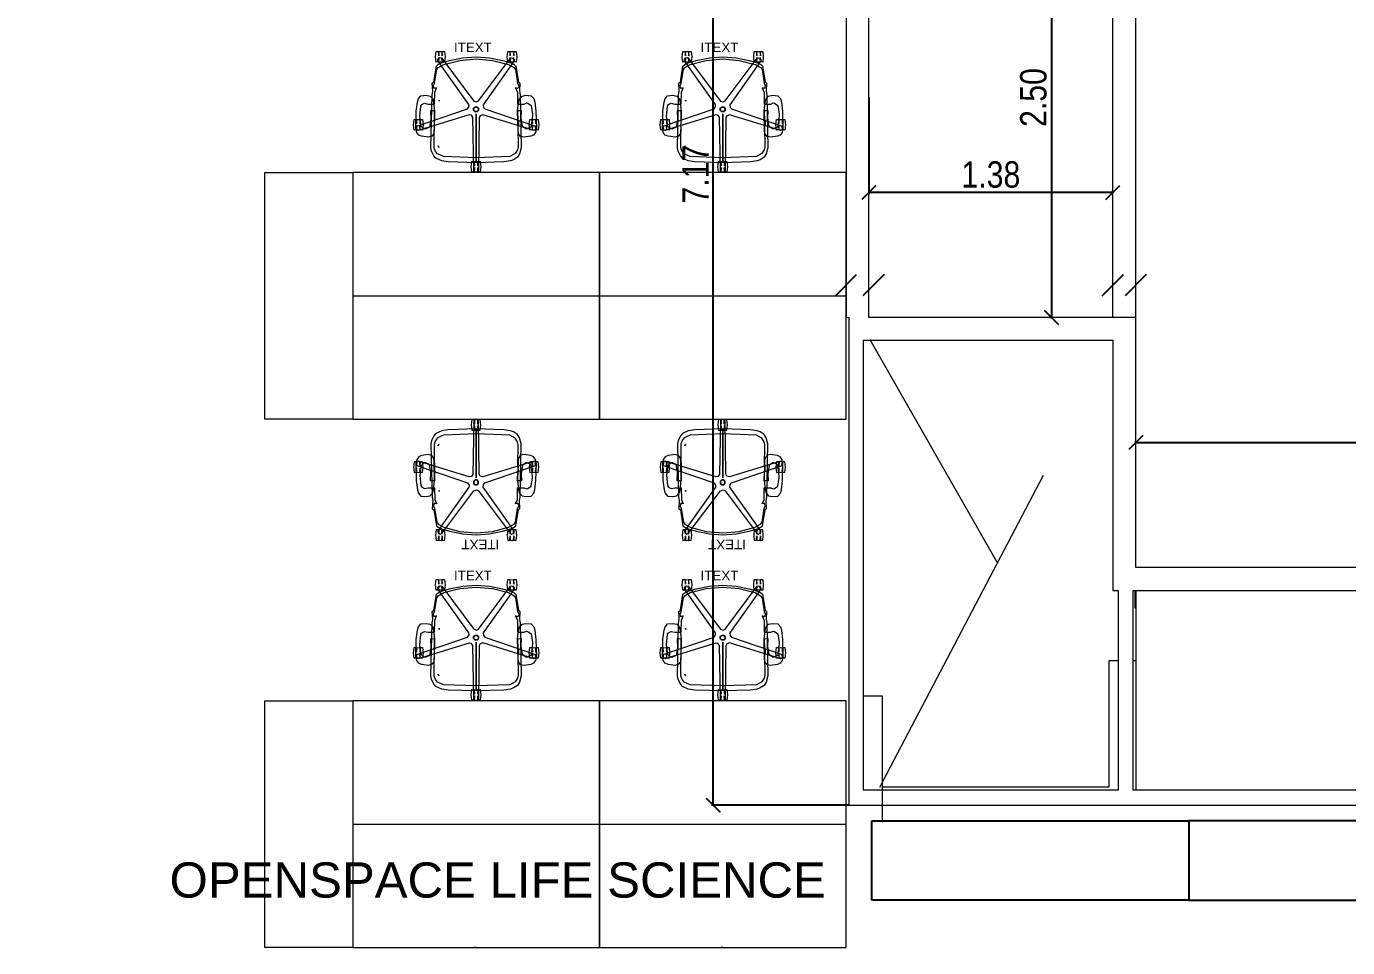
# Model space of a CAD drawing. Header units: millimetres. Extents: x 38 to 139, y 58 to 123.
# Drawn here: x 44.77 to 52.27, y 76.27 to 81.5 of the extents above; entities that cross this region are included whole.
import ezdxf

# ---------------------------------------------------------------- set-up
doc = ezdxf.new("R2010")
doc.units = ezdxf.units.MM
doc.linetypes.add('Dash', pattern=[3.5, 2, -1.5])
for name, color, linetype, lineweight in [('A-----NPP', 7, 'Continuous', 9), ('A-FLOROTM', 7, 'Continuous', 9), ('A-WALL', 7, 'Continuous', 9), ('DIMENSION', 1, 'Continuous', 25), ('mobiliario ocasa', 7, 'Continuous', 5), ('SEAT-ARMPAD', 7, 'Continuous', 0), ('SEAT-BASE', 7, 'Continuous', 0), ('SEAT-CASTER', 7, 'Continuous', 0), ('SEAT-FABRIC', 7, 'Continuous', 0), ('SEAT-FRAME', 7, 'Continuous', 0), ('SEAT-SHAFT', 7, 'Continuous', 0)]:
    doc.layers.add(name, color=color, linetype=linetype, lineweight=lineweight)
doc.layers.add('CATALOGUE-TXT', color=7, linetype='Continuous', plot=False)
for name, color, linetype in [('EQ-Móvil', 7, 'Continuous'), ('estructura', 7, 'Continuous'), ('Sectores', 3, 'Continuous')]:
    doc.layers.add(name, color=color, linetype=linetype)
doc.styles.add('ARIAL', font='arial.ttf')
doc.styles.add('ARIALNARROW', font='ARIALN.TTF')
doc.styles.add('MtXpl_Arial_Unicode_', font='ARIALUNI.ttf')
doc.dimstyles.new('C', dxfattribs={"dimscale": 1.5, "dimtxt": 0.15, "dimasz": 0.08, "dimexe": 0.01, "dimexo": 0, "dimgap": 0.025, "dimtad": 1, "dimzin": 0, "dimdsep": 46, "dimtxsty": 'ARIALNARROW', "dimblk": 'OBLIQUE', "dimcen": 0, "dimclrd": 256, "dimclre": 256, "dimclrt": 256, "dimadec": 0, "dimazin": 0, "dimtfac": 1.666667, "dimtofl": 0, "dimtmove": 0, "dimatfit": 0, "dimldrblk": 'OBLIQUE', "dimfxl": 0.1, "dimtolj": 1, "dimtzin": 0, "dimarcsym": 0})

# ---------------------------------------------------------------- blocks, each defined once
blk = doc.blocks.new('_Oblique')
at = {"layer": 'estructura', "color": 0, "lineweight": -2}
blk.add_line((-0.5, -0.5), (0.5, 0.5), dxfattribs=at)
blk = doc.blocks.new('*D73')
at = {"layer": 'Defpoints', "color": 0}
for p in [(136.763166, 77.831209), (39.523379, 68.622821), (136.763166, 63.52282)]:
    blk.add_point(p, dxfattribs=at)
at = {"layer": 'DIMENSION', "lineweight": -2}
for p, q in [((136.763166, 77.831209), (136.763166, 63.51282)), ((39.523379, 68.622821), (39.523379, 63.51282)), ((39.523379, 63.52282), (136.763166, 63.52282))]:
    blk.add_line(p, q, dxfattribs=at)
at = {"layer": 'DIMENSION', "lineweight": -2, "xscale": 0.08, "yscale": 0.08, "zscale": 0.08, "rotation": 180}
blk.add_blockref('_Oblique', (39.523379, 63.52282), dxfattribs=at)
at = {"layer": 'DIMENSION', "lineweight": -2, "xscale": 0.08, "yscale": 0.08, "zscale": 0.08}
blk.add_blockref('_Oblique', (136.763166, 63.52282), dxfattribs=at)
at = {"layer": 'DIMENSION', "insert": (88.143273, 63.624397), "char_height": 0.15, "attachment_point": 5, "style": 'ARIALNARROW'}
blk.add_mtext('\\A1;97.24', dxfattribs=at)
blk = doc.blocks.new('*D82')
at = {"layer": 'Defpoints', "color": 0}
for p in [(48.667136, 84.243709), (48.667136, 84.243709), (49.43626, 77.076209)]:
    blk.add_point(p, dxfattribs=at)
at = {"layer": 'DIMENSION', "lineweight": -2}
for p, q in [((48.667136, 84.243709), (48.657136, 84.243709)), ((48.667136, 77.076209), (48.667136, 84.243709)), ((49.43626, 77.076209), (48.657136, 77.076209))]:
    blk.add_line(p, q, dxfattribs=at)
at = {"layer": 'DIMENSION', "lineweight": -2, "xscale": 0.08, "yscale": 0.08, "zscale": 0.08}
for p, rotation in [((48.667136, 84.243709), 90), ((48.667136, 77.076209), 270)]:
    blk.add_blockref('_Oblique', p, dxfattribs=dict(at, rotation=rotation))
at = {"layer": 'DIMENSION', "insert": (48.566836, 80.659959), "char_height": 0.15, "attachment_point": 5, "rotation": 90, "style": 'ARIALNARROW'}
blk.add_mtext('\\A1;7.17', dxfattribs=at)
blk = doc.blocks.new('*D85')
at = {"layer": 'Defpoints', "color": 0}
for p in [(49.55126, 81.095159), (49.55126, 80.555598), (50.935882, 80.555598)]:
    blk.add_point(p, dxfattribs=at)
at = {"layer": 'DIMENSION', "lineweight": -2}
for p, q in [((49.55126, 81.095159), (49.55126, 80.545598)), ((50.935882, 80.555598), (49.55126, 80.555598)), ((50.935882, 80.555598), (50.935882, 80.565598))]:
    blk.add_line(p, q, dxfattribs=at)
at = {"layer": 'DIMENSION', "lineweight": -2, "xscale": 0.08, "yscale": 0.08, "zscale": 0.08, "rotation": 180}
blk.add_blockref('_Oblique', (49.55126, 80.555598), dxfattribs=at)
at = {"layer": 'DIMENSION', "lineweight": -2, "xscale": 0.08, "yscale": 0.08, "zscale": 0.08}
blk.add_blockref('_Oblique', (50.935882, 80.555598), dxfattribs=at)
at = {"layer": 'DIMENSION', "insert": (50.243571, 80.657175), "char_height": 0.15, "attachment_point": 5, "style": 'ARIALNARROW'}
blk.add_mtext('\\A1;1.38', dxfattribs=at)
blk = doc.blocks.new('*D86')
at = {"layer": 'Defpoints', "color": 0}
for p in [(50.586943, 82.34371), (50.586943, 79.846609), (50.586943, 79.846609)]:
    blk.add_point(p, dxfattribs=at)
at = {"layer": 'DIMENSION', "lineweight": -2}
for p, q in [((50.586943, 82.34371), (50.576943, 82.34371)), ((50.586943, 82.34371), (50.586943, 79.846609)), ((50.586943, 79.846609), (50.576943, 79.846609))]:
    blk.add_line(p, q, dxfattribs=at)
at = {"layer": 'DIMENSION', "lineweight": -2, "xscale": 0.08, "yscale": 0.08, "zscale": 0.08}
for p, rotation in [((50.586943, 82.34371), 90), ((50.586943, 79.846609), 270)]:
    blk.add_blockref('_Oblique', p, dxfattribs=dict(at, rotation=rotation))
at = {"layer": 'DIMENSION', "insert": (50.485367, 81.095159), "char_height": 0.15, "attachment_point": 5, "rotation": 90, "style": 'ARIALNARROW'}
blk.add_mtext('\\A1;2.50', dxfattribs=at)
blk = doc.blocks.new('*D88')
at = {"layer": 'Defpoints', "color": 0}
for p in [(60.263382, 79.487291), (51.065882, 79.136299), (60.263382, 79.136299)]:
    blk.add_point(p, dxfattribs=at)
at = {"layer": 'DIMENSION', "lineweight": -2}
for p, q in [((60.263382, 79.487291), (60.263382, 79.126299)), ((51.065882, 79.136299), (51.065882, 79.146299)), ((51.065882, 79.136299), (60.263382, 79.136299))]:
    blk.add_line(p, q, dxfattribs=at)
at = {"layer": 'DIMENSION', "lineweight": -2, "xscale": 0.08, "yscale": 0.08, "zscale": 0.08, "rotation": 180}
blk.add_blockref('_Oblique', (51.065882, 79.136299), dxfattribs=at)
at = {"layer": 'DIMENSION', "lineweight": -2, "xscale": 0.08, "yscale": 0.08, "zscale": 0.08}
blk.add_blockref('_Oblique', (60.263382, 79.136299), dxfattribs=at)
at = {"layer": 'DIMENSION', "insert": (55.664632, 79.237875), "char_height": 0.15, "attachment_point": 5, "style": 'ARIALNARROW'}
blk.add_mtext('\\A1;9.20', dxfattribs=at)

msp = doc.modelspace()

# ---------------------------------------------------------------- linework, layer by layer
at = {"layer": 'A-----NPP', "color": 252, "linetype": 'Dash'}
for p, q in [((49.55626, 79.721609), (50.280812, 78.450159)), ((49.613243, 77.178709), (50.948382, 79.721609))]:
    msp.add_line(p, q, dxfattribs=at)
at = {"layer": 'A-FLOROTM', "color": 252}
for p, q in [((51.060882, 78.295988), (51.060882, 78.195988)), ((51.065882, 78.295988), (51.065882, 77.161209)), ((51.060882, 78.195988), (51.065882, 78.195988)), ((50.965882, 77.895988), (50.913382, 77.895988)), ((50.913382, 77.895988), (50.913382, 77.178709)), ((51.065882, 77.895988), (51.050882, 77.895988)), ((49.628382, 77.695988), (49.52126, 77.695988)), ((49.628382, 76.978709), (49.628382, 77.695988)), ((50.913382, 77.178709), (49.628382, 77.178709))]:
    msp.add_line(p, q, dxfattribs=at)
at = {"layer": 'A-WALL', "color": 252, "lineweight": 18}
for p, q in [((49.42126, 82.47371), (49.42126, 79.846609)), ((49.55126, 79.846609), (49.55126, 82.34371)), ((50.935882, 79.846609), (50.935882, 82.34371)), ((51.065882, 79.846609), (51.065882, 82.34371)), ((49.42126, 79.846609), (49.43626, 79.846609)), ((49.43626, 79.846609), (49.43626, 77.076209)), ((51.065882, 79.846609), (49.55126, 79.846609)), ((51.065882, 78.425988), (51.065882, 79.846609)), ((49.52126, 77.161209), (49.52126, 79.716609)), ((49.52126, 79.716609), (50.935882, 79.716609)), ((50.935882, 79.716609), (50.935882, 78.295988)), ((60.263382, 78.425988), (51.065882, 78.425988)), ((50.935882, 78.295988), (50.965882, 78.295988)), ((50.965882, 78.295988), (50.965882, 77.161209)), ((51.050882, 78.295988), (52.963387, 78.295988)), ((51.050882, 77.161209), (51.050882, 78.295988)), ((50.965882, 77.161209), (49.52126, 77.161209)), ((53.070882, 77.161209), (51.050882, 77.161209)), ((49.43626, 77.076209), (53.070882, 77.076209))]:
    msp.add_line(p, q, dxfattribs=at)
at = {"layer": 'EQ-Móvil', "color": 252}
for p, q in [((49.567866, 76.987261), (51.367866, 76.987261)), ((49.567866, 76.537261), (49.567866, 76.987261)), ((53.167866, 76.987261), (51.367866, 76.987261)), ((51.367866, 76.987261), (51.367866, 76.537261)), ((51.367866, 76.987261), (51.367866, 76.537261)), ((51.367866, 76.537261), (49.567866, 76.537261)), ((51.367866, 76.537261), (53.167866, 76.537261))]:
    msp.add_line(p, q, dxfattribs=at)
at = {"layer": 'estructura', "color": 252, "lineweight": -2}
for p, q in [((49.36126, 79.969461), (49.48126, 80.089461)), ((49.36126, 79.969461), (49.48126, 80.089461)), ((49.637437, 80.089461), (49.517437, 79.969461)), ((49.637437, 80.089461), (49.517437, 79.969461)), ((50.875882, 79.969461), (50.995882, 80.089461)), ((50.875882, 79.969461), (50.995882, 80.089461)), ((51.125882, 80.089461), (51.005882, 79.969461)), ((51.125882, 80.089461), (51.005882, 79.969461))]:
    msp.add_line(p, q, dxfattribs=at)
at = {"layer": 'mobiliario ocasa', "color": 252, "ltscale": 10}
for p, q in [((46.12126, 80.668709), (46.62126, 80.668709)), ((46.12126, 79.268709), (46.12126, 80.668709)), ((48.02126, 80.668709), (46.62126, 80.668709)), ((46.62126, 80.668709), (46.62126, 79.268709)), ((46.62126, 80.668709), (46.62126, 79.268709)), ((48.02126, 79.268709), (48.02126, 80.668709)), ((49.42126, 80.668709), (48.02126, 80.668709)), ((48.02126, 80.668709), (48.02126, 79.268709)), ((49.42126, 79.268709), (49.42126, 80.668709)), ((46.62126, 79.968709), (48.02126, 79.968709)), ((48.02126, 79.968709), (49.42126, 79.968709)), ((46.62126, 79.268709), (46.12126, 79.268709)), ((46.62126, 79.268709), (48.02126, 79.268709)), ((48.02126, 79.268709), (49.42126, 79.268709)), ((46.12126, 77.668709), (46.62126, 77.668709)), ((46.12126, 76.268709), (46.12126, 77.668709)), ((48.02126, 77.668709), (46.62126, 77.668709)), ((46.62126, 77.668709), (46.62126, 76.268709)), ((46.62126, 77.668709), (46.62126, 76.268709)), ((48.02126, 76.268709), (48.02126, 77.668709)), ((49.42126, 77.668709), (48.02126, 77.668709)), ((48.02126, 77.668709), (48.02126, 76.268709)), ((49.42126, 76.268709), (49.42126, 77.668709)), ((46.62126, 76.968709), (48.02126, 76.968709)), ((48.02126, 76.968709), (49.42126, 76.968709)), ((46.62126, 76.268709), (46.12126, 76.268709)), ((46.62126, 76.268709), (48.02126, 76.268709)), ((48.02126, 76.268709), (49.42126, 76.268709))]:
    msp.add_line(p, q, dxfattribs=at)
at = {"layer": 'SEAT-ARMPAD', "color": 252, "linetype": 'Continuous'}
for points in [[(46.979309, 80.920488), (46.981384, 81.016934), (46.988029, 81.069478), (46.993799, 81.08988), (47.008113, 81.105608), (47.038388, 81.108094), (47.060687, 81.103795), (47.074097, 81.089999), (47.079711, 81.069569), (47.085446, 81.018047), (47.083371, 80.903986), (47.07952, 80.887683), (47.070662, 80.8761), (47.050587, 80.870235), (47.010966, 80.87578), (46.995295, 80.882124), (46.983847, 80.89731), (46.979309, 80.920488)], [(47.557074, 81.018047), (47.562808, 81.069569), (47.568422, 81.089999), (47.581832, 81.103795), (47.604132, 81.108094), (47.634406, 81.105608), (47.64872, 81.08988), (47.654491, 81.069478), (47.661135, 81.016934), (47.66321, 80.920488), (47.658672, 80.89731), (47.647224, 80.882124), (47.631553, 80.87578), (47.591932, 80.870235), (47.573962, 80.873348), (47.562999, 80.887683), (47.559149, 80.903986), (47.557074, 81.018047)], [(48.379309, 80.920488), (48.381384, 81.016934), (48.388029, 81.069478), (48.393799, 81.08988), (48.408113, 81.105608), (48.438388, 81.108094), (48.460687, 81.103795), (48.474097, 81.089999), (48.479711, 81.069569), (48.485446, 81.018047), (48.483371, 80.903986), (48.47952, 80.887683), (48.470662, 80.8761), (48.450587, 80.870235), (48.410966, 80.87578), (48.395295, 80.882124), (48.383847, 80.89731), (48.379309, 80.920488)], [(48.957074, 81.018047), (48.962808, 81.069569), (48.968422, 81.089999), (48.981832, 81.103795), (49.004132, 81.108094), (49.034406, 81.105608), (49.04872, 81.08988), (49.054491, 81.069478), (49.061135, 81.016934), (49.06321, 80.920488), (49.058672, 80.89731), (49.047224, 80.882124), (49.031553, 80.87578), (48.991932, 80.870235), (48.973962, 80.873348), (48.962999, 80.887683), (48.959149, 80.903986), (48.957074, 81.018047)], [(46.979309, 79.016931), (46.981384, 78.920485), (46.988029, 78.86794), (46.993799, 78.847538), (47.008113, 78.831811), (47.038388, 78.829325), (47.060687, 78.833623), (47.074097, 78.84742), (47.079711, 78.86785), (47.085446, 78.919371), (47.083371, 79.033433), (47.07952, 79.049736), (47.070662, 79.061318), (47.050587, 79.067184), (47.010966, 79.061638), (46.995295, 79.055295), (46.983847, 79.040109), (46.979309, 79.016931)], [(47.557074, 78.919371), (47.562808, 78.86785), (47.568422, 78.84742), (47.581832, 78.833623), (47.604132, 78.829325), (47.634406, 78.831811), (47.64872, 78.847538), (47.654491, 78.86794), (47.661135, 78.920485), (47.66321, 79.016931), (47.658672, 79.040109), (47.647224, 79.055295), (47.631553, 79.061638), (47.591932, 79.067184), (47.573962, 79.064071), (47.562999, 79.049736), (47.559149, 79.033433), (47.557074, 78.919371)], [(48.379309, 79.016931), (48.381384, 78.920485), (48.388029, 78.86794), (48.393799, 78.847538), (48.408113, 78.831811), (48.438388, 78.829325), (48.460687, 78.833623), (48.474097, 78.84742), (48.479711, 78.86785), (48.485446, 78.919371), (48.483371, 79.033433), (48.47952, 79.049736), (48.470662, 79.061318), (48.450587, 79.067184), (48.410966, 79.061638), (48.395295, 79.055295), (48.383847, 79.040109), (48.379309, 79.016931)], [(48.957074, 78.919371), (48.962808, 78.86785), (48.968422, 78.84742), (48.981832, 78.833623), (49.004132, 78.829325), (49.034406, 78.831811), (49.04872, 78.847538), (49.054491, 78.86794), (49.061135, 78.920485), (49.06321, 79.016931), (49.058672, 79.040109), (49.047224, 79.055295), (49.031553, 79.061638), (48.991932, 79.067184), (48.973962, 79.064071), (48.962999, 79.049736), (48.959149, 79.033433), (48.957074, 78.919371)], [(46.979309, 77.920488), (46.981384, 78.016934), (46.988029, 78.069478), (46.993799, 78.08988), (47.008113, 78.105608), (47.038388, 78.108094), (47.060687, 78.103795), (47.074097, 78.089999), (47.079711, 78.069569), (47.085446, 78.018047), (47.083371, 77.903986), (47.07952, 77.887683), (47.070662, 77.8761), (47.050587, 77.870235), (47.010966, 77.87578), (46.995295, 77.882124), (46.983847, 77.89731), (46.979309, 77.920488)], [(47.557074, 78.018047), (47.562808, 78.069569), (47.568422, 78.089999), (47.581832, 78.103795), (47.604132, 78.108094), (47.634406, 78.105608), (47.64872, 78.08988), (47.654491, 78.069478), (47.661135, 78.016934), (47.66321, 77.920488), (47.658672, 77.89731), (47.647224, 77.882124), (47.631553, 77.87578), (47.591932, 77.870235), (47.573962, 77.873348), (47.562999, 77.887683), (47.559149, 77.903986), (47.557074, 78.018047)], [(48.379309, 77.920488), (48.381384, 78.016934), (48.388029, 78.069478), (48.393799, 78.08988), (48.408113, 78.105608), (48.438388, 78.108094), (48.460687, 78.103795), (48.474097, 78.089999), (48.479711, 78.069569), (48.485446, 78.018047), (48.483371, 77.903986), (48.47952, 77.887683), (48.470662, 77.8761), (48.450587, 77.870235), (48.410966, 77.87578), (48.395295, 77.882124), (48.383847, 77.89731), (48.379309, 77.920488)], [(48.957074, 78.018047), (48.962808, 78.069569), (48.968422, 78.089999), (48.981832, 78.103795), (49.004132, 78.108094), (49.034406, 78.105608), (49.04872, 78.08988), (49.054491, 78.069478), (49.061135, 78.016934), (49.06321, 77.920488), (49.058672, 77.89731), (49.047224, 77.882124), (49.031553, 77.87578), (48.991932, 77.870235), (48.973962, 77.873348), (48.962999, 77.887683), (48.959149, 77.903986), (48.957074, 78.018047)]]:
    msp.add_lwpolyline(points, dxfattribs=at)
at = {"layer": 'SEAT-BASE', "color": 252, "linetype": 'Continuous'}
for points in [[(46.978512, 80.925373), (46.983964, 80.932289), (47.272721, 81.030865), (47.281109, 81.043284), (47.27963, 81.055289), (47.104726, 81.30368), (47.104491, 81.309656), (47.110048, 81.31875), (47.117699, 81.322289), (47.125962, 81.319241), (47.308944, 81.075078), (47.323348, 81.070939), (47.334307, 81.076055), (47.516494, 81.319155), (47.522104, 81.321225), (47.53247, 81.318751), (47.5382, 81.312567), (47.537855, 81.303768), (47.362186, 81.05429), (47.362701, 81.039313), (47.370953, 81.03047), (47.658454, 80.932323), (47.662157, 80.927627), (47.663006, 80.917003), (47.658897, 80.909643), (47.650421, 80.907252), (47.358869, 80.99723), (47.344784, 80.992112), (47.338924, 80.981531), (47.334423, 80.677773), (47.331101, 80.6728), (47.32126, 80.668709), (47.31299, 80.670344), (47.308097, 80.677666), (47.303577, 80.982752), (47.294357, 80.994567), (47.282483, 80.99687), (46.992201, 80.907284), (46.986445, 80.908907), (46.979513, 80.917002), (46.978512, 80.925373)], [(48.378512, 80.925373), (48.383964, 80.932289), (48.672721, 81.030865), (48.681109, 81.043284), (48.67963, 81.055289), (48.504726, 81.30368), (48.504491, 81.309656), (48.510048, 81.31875), (48.517699, 81.322289), (48.525962, 81.319241), (48.708944, 81.075078), (48.723348, 81.070939), (48.734307, 81.076055), (48.916494, 81.319155), (48.922104, 81.321225), (48.93247, 81.318751), (48.9382, 81.312567), (48.937855, 81.303768), (48.762186, 81.05429), (48.762701, 81.039313), (48.770953, 81.03047), (49.058454, 80.932323), (49.062157, 80.927627), (49.063006, 80.917003), (49.058897, 80.909643), (49.050421, 80.907252), (48.758869, 80.99723), (48.744784, 80.992112), (48.738924, 80.981531), (48.734423, 80.677773), (48.731101, 80.6728), (48.72126, 80.668709), (48.71299, 80.670344), (48.708097, 80.677666), (48.703577, 80.982752), (48.694357, 80.994567), (48.682483, 80.99687), (48.392201, 80.907284), (48.386445, 80.908907), (48.379513, 80.917002), (48.378512, 80.925373)], [(46.978512, 79.012046), (46.983964, 79.00513), (47.272721, 78.906554), (47.281109, 78.894134), (47.27963, 78.88213), (47.104726, 78.633738), (47.104491, 78.627763), (47.110048, 78.618669), (47.117699, 78.61513), (47.125962, 78.618178), (47.308944, 78.862341), (47.323348, 78.86648), (47.334307, 78.861364), (47.516494, 78.618263), (47.522104, 78.616193), (47.53247, 78.618668), (47.5382, 78.624851), (47.537855, 78.633651), (47.362186, 78.883128), (47.362701, 78.898106), (47.370953, 78.906948), (47.658454, 79.005095), (47.662157, 79.009792), (47.663006, 79.020415), (47.658897, 79.027776), (47.650421, 79.030166), (47.358869, 78.940188), (47.344784, 78.945306), (47.338924, 78.955887), (47.334423, 79.259646), (47.331101, 79.264618), (47.32126, 79.268709), (47.31299, 79.267075), (47.308097, 79.259753), (47.303577, 78.954666), (47.294357, 78.942851), (47.282483, 78.940549), (46.992201, 79.030135), (46.986445, 79.028511), (46.979513, 79.020416), (46.978512, 79.012046)], [(48.378512, 79.012046), (48.383964, 79.00513), (48.672721, 78.906554), (48.681109, 78.894134), (48.67963, 78.88213), (48.504726, 78.633738), (48.504491, 78.627763), (48.510048, 78.618669), (48.517699, 78.61513), (48.525962, 78.618178), (48.708944, 78.862341), (48.723348, 78.86648), (48.734307, 78.861364), (48.916494, 78.618263), (48.922104, 78.616193), (48.93247, 78.618668), (48.9382, 78.624851), (48.937855, 78.633651), (48.762186, 78.883128), (48.762701, 78.898106), (48.770953, 78.906948), (49.058454, 79.005095), (49.062157, 79.009792), (49.063006, 79.020415), (49.058897, 79.027776), (49.050421, 79.030166), (48.758869, 78.940188), (48.744784, 78.945306), (48.738924, 78.955887), (48.734423, 79.259646), (48.731101, 79.264618), (48.72126, 79.268709), (48.71299, 79.267075), (48.708097, 79.259753), (48.703577, 78.954666), (48.694357, 78.942851), (48.682483, 78.940549), (48.392201, 79.030135), (48.386445, 79.028511), (48.379513, 79.020416), (48.378512, 79.012046)], [(46.978512, 77.925373), (46.983964, 77.932289), (47.272721, 78.030865), (47.281109, 78.043284), (47.27963, 78.055289), (47.104726, 78.30368), (47.104491, 78.309656), (47.110048, 78.31875), (47.117699, 78.322289), (47.125962, 78.319241), (47.308944, 78.075078), (47.323348, 78.070939), (47.334307, 78.076055), (47.516494, 78.319155), (47.522104, 78.321225), (47.53247, 78.318751), (47.5382, 78.312567), (47.537855, 78.303768), (47.362186, 78.05429), (47.362701, 78.039313), (47.370953, 78.03047), (47.658454, 77.932323), (47.662157, 77.927627), (47.663006, 77.917003), (47.658897, 77.909643), (47.650421, 77.907252), (47.358869, 77.99723), (47.344784, 77.992112), (47.338924, 77.981531), (47.334423, 77.677773), (47.331101, 77.6728), (47.32126, 77.668709), (47.31299, 77.670344), (47.308097, 77.677666), (47.303577, 77.982752), (47.294357, 77.994567), (47.282483, 77.99687), (46.992201, 77.907284), (46.986445, 77.908907), (46.979513, 77.917002), (46.978512, 77.925373)], [(48.378512, 77.925373), (48.383964, 77.932289), (48.672721, 78.030865), (48.681109, 78.043284), (48.67963, 78.055289), (48.504726, 78.30368), (48.504491, 78.309656), (48.510048, 78.31875), (48.517699, 78.322289), (48.525962, 78.319241), (48.708944, 78.075078), (48.723348, 78.070939), (48.734307, 78.076055), (48.916494, 78.319155), (48.922104, 78.321225), (48.93247, 78.318751), (48.9382, 78.312567), (48.937855, 78.303768), (48.762186, 78.05429), (48.762701, 78.039313), (48.770953, 78.03047), (49.058454, 77.932323), (49.062157, 77.927627), (49.063006, 77.917003), (49.058897, 77.909643), (49.050421, 77.907252), (48.758869, 77.99723), (48.744784, 77.992112), (48.738924, 77.981531), (48.734423, 77.677773), (48.731101, 77.6728), (48.72126, 77.668709), (48.71299, 77.670344), (48.708097, 77.677666), (48.703577, 77.982752), (48.694357, 77.994567), (48.682483, 77.99687), (48.392201, 77.907284), (48.386445, 77.908907), (48.379513, 77.917002), (48.378512, 77.925373)], [(47.331101, 76.264618), (47.32126, 76.268709), (47.31299, 76.267075)], [(48.731101, 76.264618), (48.72126, 76.268709), (48.71299, 76.267075)]]:
    msp.add_lwpolyline(points, dxfattribs=at)
at = {"layer": 'SEAT-CASTER', "color": 252, "linetype": 'Continuous'}
for points in [[(47.091026, 81.326843), (47.094467, 81.357151), (47.107563, 81.356949), (47.109087, 81.331681), (47.109087, 81.356804), (47.126857, 81.35732), (47.128897, 81.331681), (47.128897, 81.356949), (47.141993, 81.357151), (47.145434, 81.326843), (47.141999, 81.29659), (47.128897, 81.297415), (47.127373, 81.322004), (47.127373, 81.296881), (47.109603, 81.296365), (47.109087, 81.322004), (47.107563, 81.297415), (47.094461, 81.29659), (47.091026, 81.326843)], [(47.497085, 81.326843), (47.500527, 81.357151), (47.513622, 81.356949), (47.515146, 81.331681), (47.515146, 81.356804), (47.532916, 81.35732), (47.534956, 81.331681), (47.534956, 81.356949), (47.548052, 81.357151), (47.551494, 81.326843), (47.548058, 81.29659), (47.534956, 81.297415), (47.533432, 81.322004), (47.533432, 81.296881), (47.515662, 81.296365), (47.515146, 81.322004), (47.513622, 81.297415), (47.50052, 81.29659), (47.497085, 81.326843)], [(48.491026, 81.326843), (48.494467, 81.357151), (48.507563, 81.356949), (48.509087, 81.331681), (48.509087, 81.356804), (48.526857, 81.35732), (48.528897, 81.331681), (48.528897, 81.356949), (48.541993, 81.357151), (48.545434, 81.326843), (48.541999, 81.29659), (48.528897, 81.297415), (48.527373, 81.322004), (48.527373, 81.296881), (48.509603, 81.296365), (48.509087, 81.322004), (48.507563, 81.297415), (48.494461, 81.29659), (48.491026, 81.326843)], [(48.897085, 81.326843), (48.900527, 81.357151), (48.913622, 81.356949), (48.915146, 81.331681), (48.915146, 81.356804), (48.932916, 81.35732), (48.934956, 81.331681), (48.934956, 81.356949), (48.948052, 81.357151), (48.951494, 81.326843), (48.948058, 81.29659), (48.934956, 81.297415), (48.933432, 81.322004), (48.933432, 81.296881), (48.915662, 81.296365), (48.915146, 81.322004), (48.913622, 81.297415), (48.90052, 81.29659), (48.897085, 81.326843)], [(47.091026, 78.610576), (47.094467, 78.580268), (47.107563, 78.580469), (47.109087, 78.605738), (47.109087, 78.580614), (47.126857, 78.580098), (47.128897, 78.605738), (47.128897, 78.580469), (47.141993, 78.580268), (47.145434, 78.610576), (47.141999, 78.640829), (47.128897, 78.640003), (47.127373, 78.615414), (47.127373, 78.640538), (47.109603, 78.641054), (47.109087, 78.615414), (47.107563, 78.640003), (47.094461, 78.640829), (47.091026, 78.610576)], [(47.497085, 78.610576), (47.500527, 78.580268), (47.513622, 78.580469), (47.515146, 78.605738), (47.515146, 78.580614), (47.532916, 78.580098), (47.534956, 78.605738), (47.534956, 78.580469), (47.548052, 78.580268), (47.551494, 78.610576), (47.548058, 78.640829), (47.534956, 78.640003), (47.533432, 78.615414), (47.533432, 78.640538), (47.515662, 78.641054), (47.515146, 78.615414), (47.513622, 78.640003), (47.50052, 78.640829), (47.497085, 78.610576)], [(48.491026, 78.610576), (48.494467, 78.580268), (48.507563, 78.580469), (48.509087, 78.605738), (48.509087, 78.580614), (48.526857, 78.580098), (48.528897, 78.605738), (48.528897, 78.580469), (48.541993, 78.580268), (48.545434, 78.610576), (48.541999, 78.640829), (48.528897, 78.640003), (48.527373, 78.615414), (48.527373, 78.640538), (48.509603, 78.641054), (48.509087, 78.615414), (48.507563, 78.640003), (48.494461, 78.640829), (48.491026, 78.610576)], [(48.897085, 78.610576), (48.900527, 78.580268), (48.913622, 78.580469), (48.915146, 78.605738), (48.915146, 78.580614), (48.932916, 78.580098), (48.934956, 78.605738), (48.934956, 78.580469), (48.948052, 78.580268), (48.951494, 78.610576), (48.948058, 78.640829), (48.934956, 78.640003), (48.933432, 78.615414), (48.933432, 78.640538), (48.915662, 78.641054), (48.915146, 78.615414), (48.913622, 78.640003), (48.90052, 78.640829), (48.897085, 78.610576)], [(47.091026, 78.326843), (47.094467, 78.357151), (47.107563, 78.356949), (47.109087, 78.331681), (47.109087, 78.356804), (47.126857, 78.35732), (47.128897, 78.331681), (47.128897, 78.356949), (47.141993, 78.357151), (47.145434, 78.326843), (47.141999, 78.29659), (47.128897, 78.297415), (47.127373, 78.322004), (47.127373, 78.296881), (47.109603, 78.296365), (47.109087, 78.322004), (47.107563, 78.297415), (47.094461, 78.29659), (47.091026, 78.326843)], [(47.497085, 78.326843), (47.500527, 78.357151), (47.513622, 78.356949), (47.515146, 78.331681), (47.515146, 78.356804), (47.532916, 78.35732), (47.534956, 78.331681), (47.534956, 78.356949), (47.548052, 78.357151), (47.551494, 78.326843), (47.548058, 78.29659), (47.534956, 78.297415), (47.533432, 78.322004), (47.533432, 78.296881), (47.515662, 78.296365), (47.515146, 78.322004), (47.513622, 78.297415), (47.50052, 78.29659), (47.497085, 78.326843)], [(48.491026, 78.326843), (48.494467, 78.357151), (48.507563, 78.356949), (48.509087, 78.331681), (48.509087, 78.356804), (48.526857, 78.35732), (48.528897, 78.331681), (48.528897, 78.356949), (48.541993, 78.357151), (48.545434, 78.326843), (48.541999, 78.29659), (48.528897, 78.297415), (48.527373, 78.322004), (48.527373, 78.296881), (48.509603, 78.296365), (48.509087, 78.322004), (48.507563, 78.297415), (48.494461, 78.29659), (48.491026, 78.326843)], [(48.897085, 78.326843), (48.900527, 78.357151), (48.913622, 78.356949), (48.915146, 78.331681), (48.915146, 78.356804), (48.932916, 78.35732), (48.934956, 78.331681), (48.934956, 78.356949), (48.948052, 78.357151), (48.951494, 78.326843), (48.948058, 78.29659), (48.934956, 78.297415), (48.933432, 78.322004), (48.933432, 78.296881), (48.915662, 78.296365), (48.915146, 78.322004), (48.913622, 78.297415), (48.90052, 78.29659), (48.897085, 78.326843)]]:
    msp.add_lwpolyline(points, dxfattribs=at)
for points in [[(46.965546, 80.940657), (46.968988, 80.970966), (46.982084, 80.970764), (46.983608, 80.945496), (46.983608, 80.970619), (47.001378, 80.971135), (47.003418, 80.945496), (47.003418, 80.970764), (47.016513, 80.970966), (47.019955, 80.940657), (47.01652, 80.910405), (47.003418, 80.91123), (47.001894, 80.935819), (47.001894, 80.910696), (46.984124, 80.91018), (46.983608, 80.935819), (46.982084, 80.91123), (46.968982, 80.910405), (46.965546, 80.940657)], [(47.622564, 80.940657), (47.626006, 80.970966), (47.639101, 80.970764), (47.640625, 80.945496), (47.640625, 80.970619), (47.658395, 80.971135), (47.660435, 80.945496), (47.660435, 80.970764), (47.673531, 80.970966), (47.676973, 80.940657), (47.673537, 80.910405), (47.660435, 80.91123), (47.658912, 80.935819), (47.658912, 80.910696), (47.641141, 80.91018), (47.640625, 80.935819), (47.639101, 80.91123), (47.625999, 80.910405), (47.622564, 80.940657)], [(48.365546, 80.940657), (48.368988, 80.970966), (48.382084, 80.970764), (48.383608, 80.945496), (48.383608, 80.970619), (48.401378, 80.971135), (48.403418, 80.945496), (48.403418, 80.970764), (48.416513, 80.970966), (48.419955, 80.940657), (48.41652, 80.910405), (48.403418, 80.91123), (48.401894, 80.935819), (48.401894, 80.910696), (48.384124, 80.91018), (48.383608, 80.935819), (48.382084, 80.91123), (48.368982, 80.910405), (48.365546, 80.940657)], [(49.022564, 80.940657), (49.026006, 80.970966), (49.039101, 80.970764), (49.040625, 80.945496), (49.040625, 80.970619), (49.058395, 80.971135), (49.060435, 80.945496), (49.060435, 80.970764), (49.073531, 80.970966), (49.076973, 80.940657), (49.073537, 80.910405), (49.060435, 80.91123), (49.058912, 80.935819), (49.058912, 80.910696), (49.041141, 80.91018), (49.040625, 80.935819), (49.039101, 80.91123), (49.025999, 80.910405), (49.022564, 80.940657)], [(47.294055, 80.701982), (47.297497, 80.73229), (47.310592, 80.732089), (47.312116, 80.70682), (47.312116, 80.731944), (47.329887, 80.73246), (47.331927, 80.70682), (47.331927, 80.732089), (47.345022, 80.73229), (47.348464, 80.701982), (47.345028, 80.671729), (47.331927, 80.672555), (47.330403, 80.697144), (47.330403, 80.67202), (47.312632, 80.671504), (47.312116, 80.697144), (47.310592, 80.672555), (47.297491, 80.671729), (47.294055, 80.701982)], [(48.694055, 80.701982), (48.697497, 80.73229), (48.710592, 80.732089), (48.712116, 80.70682), (48.712116, 80.731944), (48.729887, 80.73246), (48.731927, 80.70682), (48.731927, 80.732089), (48.745022, 80.73229), (48.748464, 80.701982), (48.745028, 80.671729), (48.731927, 80.672555), (48.730403, 80.697144), (48.730403, 80.67202), (48.712632, 80.671504), (48.712116, 80.697144), (48.710592, 80.672555), (48.697491, 80.671729), (48.694055, 80.701982)], [(47.294055, 79.235437), (47.297497, 79.205128), (47.310592, 79.20533), (47.312116, 79.230598), (47.312116, 79.205475), (47.329887, 79.204959), (47.331927, 79.230598), (47.331927, 79.20533), (47.345022, 79.205128), (47.348464, 79.235437), (47.345028, 79.265689), (47.331927, 79.264864), (47.330403, 79.240275), (47.330403, 79.265398), (47.312632, 79.265914), (47.312116, 79.240275), (47.310592, 79.264864), (47.297491, 79.265689), (47.294055, 79.235437)], [(48.694055, 79.235437), (48.697497, 79.205128), (48.710592, 79.20533), (48.712116, 79.230598), (48.712116, 79.205475), (48.729887, 79.204959), (48.731927, 79.230598), (48.731927, 79.20533), (48.745022, 79.205128), (48.748464, 79.235437), (48.745028, 79.265689), (48.731927, 79.264864), (48.730403, 79.240275), (48.730403, 79.265398), (48.712632, 79.265914), (48.712116, 79.240275), (48.710592, 79.264864), (48.697491, 79.265689), (48.694055, 79.235437)], [(46.965546, 78.996761), (46.968988, 78.966453), (46.982084, 78.966655), (46.983608, 78.991923), (46.983608, 78.966799), (47.001378, 78.966283), (47.003418, 78.991923), (47.003418, 78.966655), (47.016513, 78.966453), (47.019955, 78.996761), (47.01652, 79.027014), (47.003418, 79.026189), (47.001894, 79.001599), (47.001894, 79.026723), (46.984124, 79.027239), (46.983608, 79.001599), (46.982084, 79.026189), (46.968982, 79.027014), (46.965546, 78.996761)], [(47.622564, 78.996761), (47.626006, 78.966453), (47.639101, 78.966655), (47.640625, 78.991923), (47.640625, 78.966799), (47.658395, 78.966283), (47.660435, 78.991923), (47.660435, 78.966655), (47.673531, 78.966453), (47.676973, 78.996761), (47.673537, 79.027014), (47.660435, 79.026189), (47.658912, 79.001599), (47.658912, 79.026723), (47.641141, 79.027239), (47.640625, 79.001599), (47.639101, 79.026189), (47.625999, 79.027014), (47.622564, 78.996761)], [(48.365546, 78.996761), (48.368988, 78.966453), (48.382084, 78.966655), (48.383608, 78.991923), (48.383608, 78.966799), (48.401378, 78.966283), (48.403418, 78.991923), (48.403418, 78.966655), (48.416513, 78.966453), (48.419955, 78.996761), (48.41652, 79.027014), (48.403418, 79.026189), (48.401894, 79.001599), (48.401894, 79.026723), (48.384124, 79.027239), (48.383608, 79.001599), (48.382084, 79.026189), (48.368982, 79.027014), (48.365546, 78.996761)], [(49.022564, 78.996761), (49.026006, 78.966453), (49.039101, 78.966655), (49.040625, 78.991923), (49.040625, 78.966799), (49.058395, 78.966283), (49.060435, 78.991923), (49.060435, 78.966655), (49.073531, 78.966453), (49.076973, 78.996761), (49.073537, 79.027014), (49.060435, 79.026189), (49.058912, 79.001599), (49.058912, 79.026723), (49.041141, 79.027239), (49.040625, 79.001599), (49.039101, 79.026189), (49.025999, 79.027014), (49.022564, 78.996761)], [(46.965546, 77.940657), (46.968988, 77.970966), (46.982084, 77.970764), (46.983608, 77.945496), (46.983608, 77.970619), (47.001378, 77.971135), (47.003418, 77.945496), (47.003418, 77.970764), (47.016513, 77.970966), (47.019955, 77.940657), (47.01652, 77.910405), (47.003418, 77.91123), (47.001894, 77.935819), (47.001894, 77.910696), (46.984124, 77.91018), (46.983608, 77.935819), (46.982084, 77.91123), (46.968982, 77.910405), (46.965546, 77.940657)], [(47.622564, 77.940657), (47.626006, 77.970966), (47.639101, 77.970764), (47.640625, 77.945496), (47.640625, 77.970619), (47.658395, 77.971135), (47.660435, 77.945496), (47.660435, 77.970764), (47.673531, 77.970966), (47.676973, 77.940657), (47.673537, 77.910405), (47.660435, 77.91123), (47.658912, 77.935819), (47.658912, 77.910696), (47.641141, 77.91018), (47.640625, 77.935819), (47.639101, 77.91123), (47.625999, 77.910405), (47.622564, 77.940657)], [(48.365546, 77.940657), (48.368988, 77.970966), (48.382084, 77.970764), (48.383608, 77.945496), (48.383608, 77.970619), (48.401378, 77.971135), (48.403418, 77.945496), (48.403418, 77.970764), (48.416513, 77.970966), (48.419955, 77.940657), (48.41652, 77.910405), (48.403418, 77.91123), (48.401894, 77.935819), (48.401894, 77.910696), (48.384124, 77.91018), (48.383608, 77.935819), (48.382084, 77.91123), (48.368982, 77.910405), (48.365546, 77.940657)], [(49.022564, 77.940657), (49.026006, 77.970966), (49.039101, 77.970764), (49.040625, 77.945496), (49.040625, 77.970619), (49.058395, 77.971135), (49.060435, 77.945496), (49.060435, 77.970764), (49.073531, 77.970966), (49.076973, 77.940657), (49.073537, 77.910405), (49.060435, 77.91123), (49.058912, 77.935819), (49.058912, 77.910696), (49.041141, 77.91018), (49.040625, 77.935819), (49.039101, 77.91123), (49.025999, 77.910405), (49.022564, 77.940657)], [(47.294055, 77.701982), (47.297497, 77.73229), (47.310592, 77.732089), (47.312116, 77.70682), (47.312116, 77.731944), (47.329887, 77.73246), (47.331927, 77.70682), (47.331927, 77.732089), (47.345022, 77.73229), (47.348464, 77.701982), (47.345028, 77.671729), (47.331927, 77.672555), (47.330403, 77.697144), (47.330403, 77.67202), (47.312632, 77.671504), (47.312116, 77.697144), (47.310592, 77.672555), (47.297491, 77.671729), (47.294055, 77.701982)], [(48.694055, 77.701982), (48.697497, 77.73229), (48.710592, 77.732089), (48.712116, 77.70682), (48.712116, 77.731944), (48.729887, 77.73246), (48.731927, 77.70682), (48.731927, 77.732089), (48.745022, 77.73229), (48.748464, 77.701982), (48.745028, 77.671729), (48.731927, 77.672555), (48.730403, 77.697144), (48.730403, 77.67202), (48.712632, 77.671504), (48.712116, 77.697144), (48.710592, 77.672555), (48.697491, 77.671729), (48.694055, 77.701982)]]:
    msp.add_lwpolyline(points, close=True, dxfattribs=at)
at = {"layer": 'SEAT-FABRIC', "color": 252, "linetype": 'Continuous'}
for points in [[(47.064864, 80.809969), (47.070998, 81.111198), (47.074718, 81.131268), (47.072354, 81.175914), (47.081023, 81.183515), (47.095504, 81.273879), (47.105283, 81.28264), (47.124714, 81.292302), (47.170594, 81.305239), (47.245353, 81.319814), (47.321285, 81.325486), (47.397218, 81.319814), (47.471977, 81.305239), (47.517856, 81.292302), (47.537288, 81.28264), (47.547067, 81.273879), (47.561548, 81.183515), (47.570217, 81.175914), (47.567826, 81.131215), (47.571522, 81.111164), (47.577655, 80.809969), (47.567508, 80.774851), (47.555674, 80.756667), (47.533405, 80.741818), (47.51655, 80.73543), (47.47942, 80.729887), (47.32126, 80.724738), (47.32126, 80.752766), (47.32126, 80.724738), (47.163099, 80.729887), (47.12597, 80.73543), (47.093265, 80.751034), (47.081074, 80.764335), (47.068766, 80.791199), (47.064864, 80.809969)], [(48.464864, 80.809969), (48.470998, 81.111198), (48.474718, 81.131268), (48.472354, 81.175914), (48.481023, 81.183515), (48.495504, 81.273879), (48.505283, 81.28264), (48.524714, 81.292302), (48.570594, 81.305239), (48.645353, 81.319814), (48.721285, 81.325486), (48.797218, 81.319814), (48.871977, 81.305239), (48.917856, 81.292302), (48.937288, 81.28264), (48.947067, 81.273879), (48.961548, 81.183515), (48.970217, 81.175914), (48.967826, 81.131215), (48.971522, 81.111164), (48.977655, 80.809969), (48.967508, 80.774851), (48.955674, 80.756667), (48.933405, 80.741818), (48.91655, 80.73543), (48.87942, 80.729887), (48.72126, 80.724738), (48.72126, 80.752766), (48.72126, 80.724738), (48.563099, 80.729887), (48.52597, 80.73543), (48.493265, 80.751034), (48.481074, 80.764335), (48.468766, 80.791199), (48.464864, 80.809969)], [(47.064864, 79.127449), (47.070998, 78.82622), (47.074718, 78.806151), (47.072354, 78.761505), (47.081023, 78.753904), (47.095504, 78.66354), (47.105283, 78.654779), (47.124714, 78.645117), (47.170594, 78.632179), (47.245353, 78.617604), (47.321285, 78.611933), (47.397218, 78.617604), (47.471977, 78.632179), (47.517856, 78.645117), (47.537288, 78.654779), (47.547067, 78.66354), (47.561548, 78.753904), (47.570217, 78.761505), (47.567826, 78.806204), (47.571522, 78.826255), (47.577655, 79.127449), (47.567508, 79.162568), (47.555674, 79.180752), (47.533405, 79.195601), (47.51655, 79.201989), (47.47942, 79.207531), (47.32126, 79.212681), (47.32126, 79.184652), (47.32126, 79.212681), (47.163099, 79.207531), (47.12597, 79.201989), (47.093265, 79.186385), (47.081074, 79.173084), (47.068766, 79.14622), (47.064864, 79.127449)], [(48.464864, 79.127449), (48.470998, 78.82622), (48.474718, 78.806151), (48.472354, 78.761505), (48.481023, 78.753904), (48.495504, 78.66354), (48.505283, 78.654779), (48.524714, 78.645117), (48.570594, 78.632179), (48.645353, 78.617604), (48.721285, 78.611933), (48.797218, 78.617604), (48.871977, 78.632179), (48.917856, 78.645117), (48.937288, 78.654779), (48.947067, 78.66354), (48.961548, 78.753904), (48.970217, 78.761505), (48.967826, 78.806204), (48.971522, 78.826255), (48.977655, 79.127449), (48.967508, 79.162568), (48.955674, 79.180752), (48.933405, 79.195601), (48.91655, 79.201989), (48.87942, 79.207531), (48.72126, 79.212681), (48.72126, 79.184652), (48.72126, 79.212681), (48.563099, 79.207531), (48.52597, 79.201989), (48.493265, 79.186385), (48.481074, 79.173084), (48.468766, 79.14622), (48.464864, 79.127449)], [(47.064864, 77.809969), (47.070998, 78.111198), (47.074718, 78.131268), (47.072354, 78.175914), (47.081023, 78.183515), (47.095504, 78.273879), (47.105283, 78.28264), (47.124714, 78.292302), (47.170594, 78.305239), (47.245353, 78.319814), (47.321285, 78.325486), (47.397218, 78.319814), (47.471977, 78.305239), (47.517856, 78.292302), (47.537288, 78.28264), (47.547067, 78.273879), (47.561548, 78.183515), (47.570217, 78.175914), (47.567826, 78.131215), (47.571522, 78.111164), (47.577655, 77.809969), (47.567508, 77.774851), (47.555674, 77.756667), (47.533405, 77.741818), (47.51655, 77.73543), (47.47942, 77.729887), (47.32126, 77.724738), (47.32126, 77.752766), (47.32126, 77.724738), (47.163099, 77.729887), (47.12597, 77.73543), (47.093265, 77.751034), (47.081074, 77.764335), (47.068766, 77.791199), (47.064864, 77.809969)], [(48.464864, 77.809969), (48.470998, 78.111198), (48.474718, 78.131268), (48.472354, 78.175914), (48.481023, 78.183515), (48.495504, 78.273879), (48.505283, 78.28264), (48.524714, 78.292302), (48.570594, 78.305239), (48.645353, 78.319814), (48.721285, 78.325486), (48.797218, 78.319814), (48.871977, 78.305239), (48.917856, 78.292302), (48.937288, 78.28264), (48.947067, 78.273879), (48.961548, 78.183515), (48.970217, 78.175914), (48.967826, 78.131215), (48.971522, 78.111164), (48.977655, 77.809969), (48.967508, 77.774851), (48.955674, 77.756667), (48.933405, 77.741818), (48.91655, 77.73543), (48.87942, 77.729887), (48.72126, 77.724738), (48.72126, 77.752766), (48.72126, 77.724738), (48.563099, 77.729887), (48.52597, 77.73543), (48.493265, 77.751034), (48.481074, 77.764335), (48.468766, 77.791199), (48.464864, 77.809969)]]:
    msp.add_lwpolyline(points, close=True, dxfattribs=at)
at = {"layer": 'SEAT-FRAME', "color": 252, "linetype": 'Continuous'}
for points in [[(47.006839, 81.046639), (47.013819, 81.055812), (47.02891, 81.063447), (47.049065, 81.058359), (47.08587, 81.058334), (47.086703, 81.124492), (47.096711, 81.150601), (47.085938, 81.14579), (47.081385, 81.151343), (47.079485, 81.162647), (47.08568, 81.175975), (47.098104, 81.254307), (47.106207, 81.265923), (47.137278, 81.283237), (47.228019, 81.306084), (47.321285, 81.31468), (47.414551, 81.306084), (47.505292, 81.283237), (47.536364, 81.265923), (47.544467, 81.254307), (47.556891, 81.175975), (47.563085, 81.162647), (47.561186, 81.151343), (47.556636, 81.145788), (47.545784, 81.150635), (47.555816, 81.124492), (47.556649, 81.058334), (47.593454, 81.058359), (47.606946, 81.064152), (47.615374, 81.063261), (47.633595, 81.049379), (47.641011, 81.000924), (47.640395, 80.970082), (47.632821, 80.92682), (47.611602, 80.91647), (47.603175, 80.917361), (47.584953, 80.931244), (47.577538, 80.979698), (47.579515, 81.019996), (47.557133, 81.019825), (47.557833, 80.964245), (47.561323, 80.963259), (47.561323, 80.934341), (47.558222, 80.93336), (47.559591, 80.815099), (47.555687, 80.797747), (47.543753, 80.776635), (47.51333, 80.760023), (47.32126, 80.753108), (47.32126, 81.002645), (47.32126, 80.753108), (47.136447, 80.759761), (47.102628, 80.774527), (47.090639, 80.7895), (47.082868, 80.810387), (47.085386, 81.019825), (47.063004, 81.019996), (47.064366, 80.970082), (47.056791, 80.926819), (47.035573, 80.91647), (47.027145, 80.917361), (47.008924, 80.931244), (47.001169, 80.987292), (47.006839, 81.046639)], [(48.406839, 81.046639), (48.413819, 81.055812), (48.42891, 81.063447), (48.449065, 81.058359), (48.48587, 81.058334), (48.486703, 81.124492), (48.496711, 81.150601), (48.485938, 81.14579), (48.481385, 81.151343), (48.479485, 81.162647), (48.48568, 81.175975), (48.498104, 81.254307), (48.506207, 81.265923), (48.537278, 81.283237), (48.628019, 81.306084), (48.721285, 81.31468), (48.814551, 81.306084), (48.905292, 81.283237), (48.936364, 81.265923), (48.944467, 81.254307), (48.956891, 81.175975), (48.963085, 81.162647), (48.961186, 81.151343), (48.956636, 81.145788), (48.945784, 81.150635), (48.955816, 81.124492), (48.956649, 81.058334), (48.993454, 81.058359), (49.006946, 81.064152), (49.015374, 81.063261), (49.033595, 81.049379), (49.041011, 81.000924), (49.040395, 80.970082), (49.032821, 80.92682), (49.011602, 80.91647), (49.003175, 80.917361), (48.984953, 80.931244), (48.977538, 80.979698), (48.979515, 81.019996), (48.957133, 81.019825), (48.957833, 80.964245), (48.961323, 80.963259), (48.961323, 80.934341), (48.958222, 80.93336), (48.959591, 80.815099), (48.955687, 80.797747), (48.943753, 80.776635), (48.91333, 80.760023), (48.72126, 80.753108), (48.72126, 81.002645), (48.72126, 80.753108), (48.536447, 80.759761), (48.502628, 80.774527), (48.490639, 80.7895), (48.482868, 80.810387), (48.485386, 81.019825), (48.463004, 81.019996), (48.464366, 80.970082), (48.456791, 80.926819), (48.435573, 80.91647), (48.427145, 80.917361), (48.408924, 80.931244), (48.401169, 80.987292), (48.406839, 81.046639)], [(47.110749, 81.080554), (47.11144, 81.074393), (47.111426, 81.074368), (47.110749, 81.080554)], [(48.510749, 81.080554), (48.51144, 81.074393), (48.511426, 81.074368), (48.510749, 81.080554)], [(47.006839, 78.89078), (47.013819, 78.881606), (47.02891, 78.873971), (47.049065, 78.879059), (47.08587, 78.879085), (47.086703, 78.812927), (47.096711, 78.786818), (47.085938, 78.791629), (47.081385, 78.786076), (47.079485, 78.774771), (47.08568, 78.761444), (47.098104, 78.683112), (47.106207, 78.671496), (47.137278, 78.654181), (47.228019, 78.631335), (47.321285, 78.622738), (47.414551, 78.631335), (47.505292, 78.654181), (47.536364, 78.671496), (47.544467, 78.683112), (47.556891, 78.761444), (47.563085, 78.774771), (47.561186, 78.786076), (47.556636, 78.791631), (47.545784, 78.786784), (47.555816, 78.812927), (47.556649, 78.879085), (47.593454, 78.879059), (47.606946, 78.873266), (47.615374, 78.874158), (47.633595, 78.88804), (47.641011, 78.936495), (47.640395, 78.967337), (47.632821, 79.010599), (47.611602, 79.020948), (47.603175, 79.020057), (47.584953, 79.006175), (47.577538, 78.95772), (47.579515, 78.917423), (47.557133, 78.917594), (47.557833, 78.973174), (47.561323, 78.974159), (47.561323, 79.003077), (47.558222, 79.004059), (47.559591, 79.12232), (47.555687, 79.139671), (47.543753, 79.160783), (47.51333, 79.177396), (47.32126, 79.18431), (47.32126, 78.934774), (47.32126, 79.18431), (47.136447, 79.177657), (47.102628, 79.162892), (47.090639, 79.147919), (47.082868, 79.127031), (47.085386, 78.917594), (47.063004, 78.917423), (47.064366, 78.967337), (47.056791, 79.010599), (47.035573, 79.020948), (47.027145, 79.020057), (47.008924, 79.006175), (47.001169, 78.950127), (47.006839, 78.89078)], [(48.406839, 78.89078), (48.413819, 78.881606), (48.42891, 78.873971), (48.449065, 78.879059), (48.48587, 78.879085), (48.486703, 78.812927), (48.496711, 78.786818), (48.485938, 78.791629), (48.481385, 78.786076), (48.479485, 78.774771), (48.48568, 78.761444), (48.498104, 78.683112), (48.506207, 78.671496), (48.537278, 78.654181), (48.628019, 78.631335), (48.721285, 78.622738), (48.814551, 78.631335), (48.905292, 78.654181), (48.936364, 78.671496), (48.944467, 78.683112), (48.956891, 78.761444), (48.963085, 78.774771), (48.961186, 78.786076), (48.956636, 78.791631), (48.945784, 78.786784), (48.955816, 78.812927), (48.956649, 78.879085), (48.993454, 78.879059), (49.006946, 78.873266), (49.015374, 78.874158), (49.033595, 78.88804), (49.041011, 78.936495), (49.040395, 78.967337), (49.032821, 79.010599), (49.011602, 79.020948), (49.003175, 79.020057), (48.984953, 79.006175), (48.977538, 78.95772), (48.979515, 78.917423), (48.957133, 78.917594), (48.957833, 78.973174), (48.961323, 78.974159), (48.961323, 79.003077), (48.958222, 79.004059), (48.959591, 79.12232), (48.955687, 79.139671), (48.943753, 79.160783), (48.91333, 79.177396), (48.72126, 79.18431), (48.72126, 78.934774), (48.72126, 79.18431), (48.536447, 79.177657), (48.502628, 79.162892), (48.490639, 79.147919), (48.482868, 79.127031), (48.485386, 78.917594), (48.463004, 78.917423), (48.464366, 78.967337), (48.456791, 79.010599), (48.435573, 79.020948), (48.427145, 79.020057), (48.408924, 79.006175), (48.401169, 78.950127), (48.406839, 78.89078)], [(47.110749, 78.856865), (47.11144, 78.863026), (47.111426, 78.863051), (47.110749, 78.856865)], [(48.510749, 78.856865), (48.51144, 78.863026), (48.511426, 78.863051), (48.510749, 78.856865)], [(47.006839, 78.046639), (47.013819, 78.055812), (47.02891, 78.063447), (47.049065, 78.058359), (47.08587, 78.058334), (47.086703, 78.124492), (47.096711, 78.150601), (47.085938, 78.14579), (47.081385, 78.151343), (47.079485, 78.162647), (47.08568, 78.175975), (47.098104, 78.254307), (47.106207, 78.265923), (47.137278, 78.283237), (47.228019, 78.306084), (47.321285, 78.31468), (47.414551, 78.306084), (47.505292, 78.283237), (47.536364, 78.265923), (47.544467, 78.254307), (47.556891, 78.175975), (47.563085, 78.162647), (47.561186, 78.151343), (47.556636, 78.145788), (47.545784, 78.150635), (47.555816, 78.124492), (47.556649, 78.058334), (47.593454, 78.058359), (47.606946, 78.064152), (47.615374, 78.063261), (47.633595, 78.049379), (47.641011, 78.000924), (47.640395, 77.970082), (47.632821, 77.92682), (47.611602, 77.91647), (47.603175, 77.917361), (47.584953, 77.931244), (47.577538, 77.979698), (47.579515, 78.019996), (47.557133, 78.019825), (47.557833, 77.964245), (47.561323, 77.963259), (47.561323, 77.934341), (47.558222, 77.93336), (47.559591, 77.815099), (47.555687, 77.797747), (47.543753, 77.776635), (47.51333, 77.760023), (47.32126, 77.753108), (47.32126, 78.002645), (47.32126, 77.753108), (47.136447, 77.759761), (47.102628, 77.774527), (47.090639, 77.7895), (47.082868, 77.810387), (47.085386, 78.019825), (47.063004, 78.019996), (47.064366, 77.970082), (47.056791, 77.926819), (47.035573, 77.91647), (47.027145, 77.917361), (47.008924, 77.931244), (47.001169, 77.987292), (47.006839, 78.046639)], [(48.406839, 78.046639), (48.413819, 78.055812), (48.42891, 78.063447), (48.449065, 78.058359), (48.48587, 78.058334), (48.486703, 78.124492), (48.496711, 78.150601), (48.485938, 78.14579), (48.481385, 78.151343), (48.479485, 78.162647), (48.48568, 78.175975), (48.498104, 78.254307), (48.506207, 78.265923), (48.537278, 78.283237), (48.628019, 78.306084), (48.721285, 78.31468), (48.814551, 78.306084), (48.905292, 78.283237), (48.936364, 78.265923), (48.944467, 78.254307), (48.956891, 78.175975), (48.963085, 78.162647), (48.961186, 78.151343), (48.956636, 78.145788), (48.945784, 78.150635), (48.955816, 78.124492), (48.956649, 78.058334), (48.993454, 78.058359), (49.006946, 78.064152), (49.015374, 78.063261), (49.033595, 78.049379), (49.041011, 78.000924), (49.040395, 77.970082), (49.032821, 77.92682), (49.011602, 77.91647), (49.003175, 77.917361), (48.984953, 77.931244), (48.977538, 77.979698), (48.979515, 78.019996), (48.957133, 78.019825), (48.957833, 77.964245), (48.961323, 77.963259), (48.961323, 77.934341), (48.958222, 77.93336), (48.959591, 77.815099), (48.955687, 77.797747), (48.943753, 77.776635), (48.91333, 77.760023), (48.72126, 77.753108), (48.72126, 78.002645), (48.72126, 77.753108), (48.536447, 77.759761), (48.502628, 77.774527), (48.490639, 77.7895), (48.482868, 77.810387), (48.485386, 78.019825), (48.463004, 78.019996), (48.464366, 77.970082), (48.456791, 77.926819), (48.435573, 77.91647), (48.427145, 77.917361), (48.408924, 77.931244), (48.401169, 77.987292), (48.406839, 78.046639)], [(47.110749, 78.080554), (47.11144, 78.074393), (47.111426, 78.074368), (47.110749, 78.080554)], [(48.510749, 78.080554), (48.51144, 78.074393), (48.511426, 78.074368), (48.510749, 78.080554)]]:
    msp.add_lwpolyline(points, close=True, dxfattribs=at)
for points in [[(47.106074, 80.821097), (47.109652, 80.810625), (47.106074, 80.821097)], [(48.506074, 80.821097), (48.509652, 80.810625), (48.506074, 80.821097)], [(47.106074, 79.116322), (47.109652, 79.126794), (47.106074, 79.116322)], [(48.506074, 79.116322), (48.509652, 79.126794), (48.506074, 79.116322)], [(47.106074, 77.821097), (47.109652, 77.810625), (47.106074, 77.821097)], [(48.506074, 77.821097), (48.509652, 77.810625), (48.506074, 77.821097)]]:
    msp.add_lwpolyline(points, dxfattribs=at)
at = {"layer": 'SEAT-SHAFT', "color": 252, "linetype": 'Continuous'}
for points in [[(47.307181, 81.033875), (47.315428, 81.042122), (47.327091, 81.042122), (47.335338, 81.033875), (47.335338, 81.022211), (47.327091, 81.013964), (47.315428, 81.013964), (47.307181, 81.022211), (47.307181, 81.033875)], [(47.308917, 81.033155), (47.316147, 81.040386), (47.326372, 81.040386), (47.333602, 81.033155), (47.333602, 81.022931), (47.326372, 81.015701), (47.316147, 81.015701), (47.308917, 81.022931), (47.308917, 81.033155)], [(48.707181, 81.033875), (48.715428, 81.042122), (48.727091, 81.042122), (48.735338, 81.033875), (48.735338, 81.022211), (48.727091, 81.013964), (48.715428, 81.013964), (48.707181, 81.022211), (48.707181, 81.033875)], [(48.708917, 81.033155), (48.716147, 81.040386), (48.726372, 81.040386), (48.733602, 81.033155), (48.733602, 81.022931), (48.726372, 81.015701), (48.716147, 81.015701), (48.708917, 81.022931), (48.708917, 81.033155)], [(47.307181, 78.903544), (47.315428, 78.895297), (47.327091, 78.895297), (47.335338, 78.903544), (47.335338, 78.915207), (47.327091, 78.923454), (47.315428, 78.923454), (47.307181, 78.915207), (47.307181, 78.903544)], [(47.308917, 78.904263), (47.316147, 78.897033), (47.326372, 78.897033), (47.333602, 78.904263), (47.333602, 78.914488), (47.326372, 78.921718), (47.316147, 78.921718), (47.308917, 78.914488), (47.308917, 78.904263)], [(48.707181, 78.903544), (48.715428, 78.895297), (48.727091, 78.895297), (48.735338, 78.903544), (48.735338, 78.915207), (48.727091, 78.923454), (48.715428, 78.923454), (48.707181, 78.915207), (48.707181, 78.903544)], [(48.708917, 78.904263), (48.716147, 78.897033), (48.726372, 78.897033), (48.733602, 78.904263), (48.733602, 78.914488), (48.726372, 78.921718), (48.716147, 78.921718), (48.708917, 78.914488), (48.708917, 78.904263)], [(47.307181, 78.033875), (47.315428, 78.042122), (47.327091, 78.042122), (47.335338, 78.033875), (47.335338, 78.022211), (47.327091, 78.013964), (47.315428, 78.013964), (47.307181, 78.022211), (47.307181, 78.033875)], [(47.308917, 78.033155), (47.316147, 78.040386), (47.326372, 78.040386), (47.333602, 78.033155), (47.333602, 78.022931), (47.326372, 78.015701), (47.316147, 78.015701), (47.308917, 78.022931), (47.308917, 78.033155)], [(48.707181, 78.033875), (48.715428, 78.042122), (48.727091, 78.042122), (48.735338, 78.033875), (48.735338, 78.022211), (48.727091, 78.013964), (48.715428, 78.013964), (48.707181, 78.022211), (48.707181, 78.033875)], [(48.708917, 78.033155), (48.716147, 78.040386), (48.726372, 78.040386), (48.733602, 78.033155), (48.733602, 78.022931), (48.726372, 78.015701), (48.716147, 78.015701), (48.708917, 78.022931), (48.708917, 78.033155)]]:
    msp.add_lwpolyline(points, close=True, dxfattribs=at)

# ---------------------------------------------------------------- texts
at = {"layer": 'CATALOGUE-TXT', "color": 252, "linetype": 'Continuous', "style": 'ARIAL'}
for p in [(47.195625, 81.353358), (48.595625, 81.353358), (47.195625, 78.353358), (48.595625, 78.353358)]:
    msp.add_attdef('ITEXT', p, 'VERUS', height=0.054189, dxfattribs=at).dxf.unprotected_set("ltscale", 0)
for p in [(47.452822, 78.58406), (48.852822, 78.58406)]:
    msp.add_attdef('ITEXT', p, 'VERUS', height=0.054189, rotation=180, dxfattribs=at).dxf.unprotected_set("ltscale", 0)
at = {"layer": 'Sectores', "style": 'MtXpl_Arial_Unicode_'}
msp.add_text('OPENSPACE LIFE SCIENCE', height=0.2, dxfattribs=at).set_placement((45.581241, 76.551279))

# ---------------------------------------------------------------- dimensions: what is measured, and where the dimension line sits
at = {"layer": 'DIMENSION'}
for base, p1, p2, picture, middle in [((48.667136, 84.243709), (49.43626, 77.076209), (48.667136, 84.243709), '*D82', (48.566836, 80.659959)), ((50.586943, 79.846609), (50.586943, 82.34371), (50.586943, 79.846609), '*D86', (50.485367, 81.095159))]:
    dim = msp.add_linear_dim(base=base, p1=p1, p2=p2, angle=90, dimstyle='C', override={"dimscale": 1, "dimlfac": 1, "dimtxsty": 'ARIALNARROW', "dimtolj": 1}, dxfattribs=at)
    dim.commit()
    dim.dimension.update_dxf_attribs({"geometry": picture, "text_midpoint": middle})
for base, p1, p2, override, picture, middle in [((49.55126, 80.555598), (50.935882, 80.555598), (49.55126, 81.095159), {"dimscale": 1, "dimlfac": 1, "dimtxsty": 'ARIALNARROW', "dimtmove": 1, "dimtolj": 1}, '*D85', (50.243571, 80.657175)), ((60.263382, 79.136299), (51.065882, 79.136299), (60.263382, 79.487291), {"dimscale": 1, "dimlfac": 1, "dimtxsty": 'ARIALNARROW', "dimtolj": 1}, '*D88', (55.664632, 79.237875)), ((136.763166, 63.52282), (39.523379, 68.622821), (136.763166, 77.831209), {"dimscale": 1, "dimlfac": 1, "dimtxsty": 'ARIALNARROW', "dimtolj": 1}, '*D73', (88.143273, 63.624397))]:
    dim = msp.add_linear_dim(base=base, p1=p1, p2=p2, dimstyle='C', override=override, dxfattribs=at)
    dim.commit()
    dim.dimension.update_dxf_attribs({"geometry": picture, "text_midpoint": middle})

doc.saveas('drawing.dxf')
